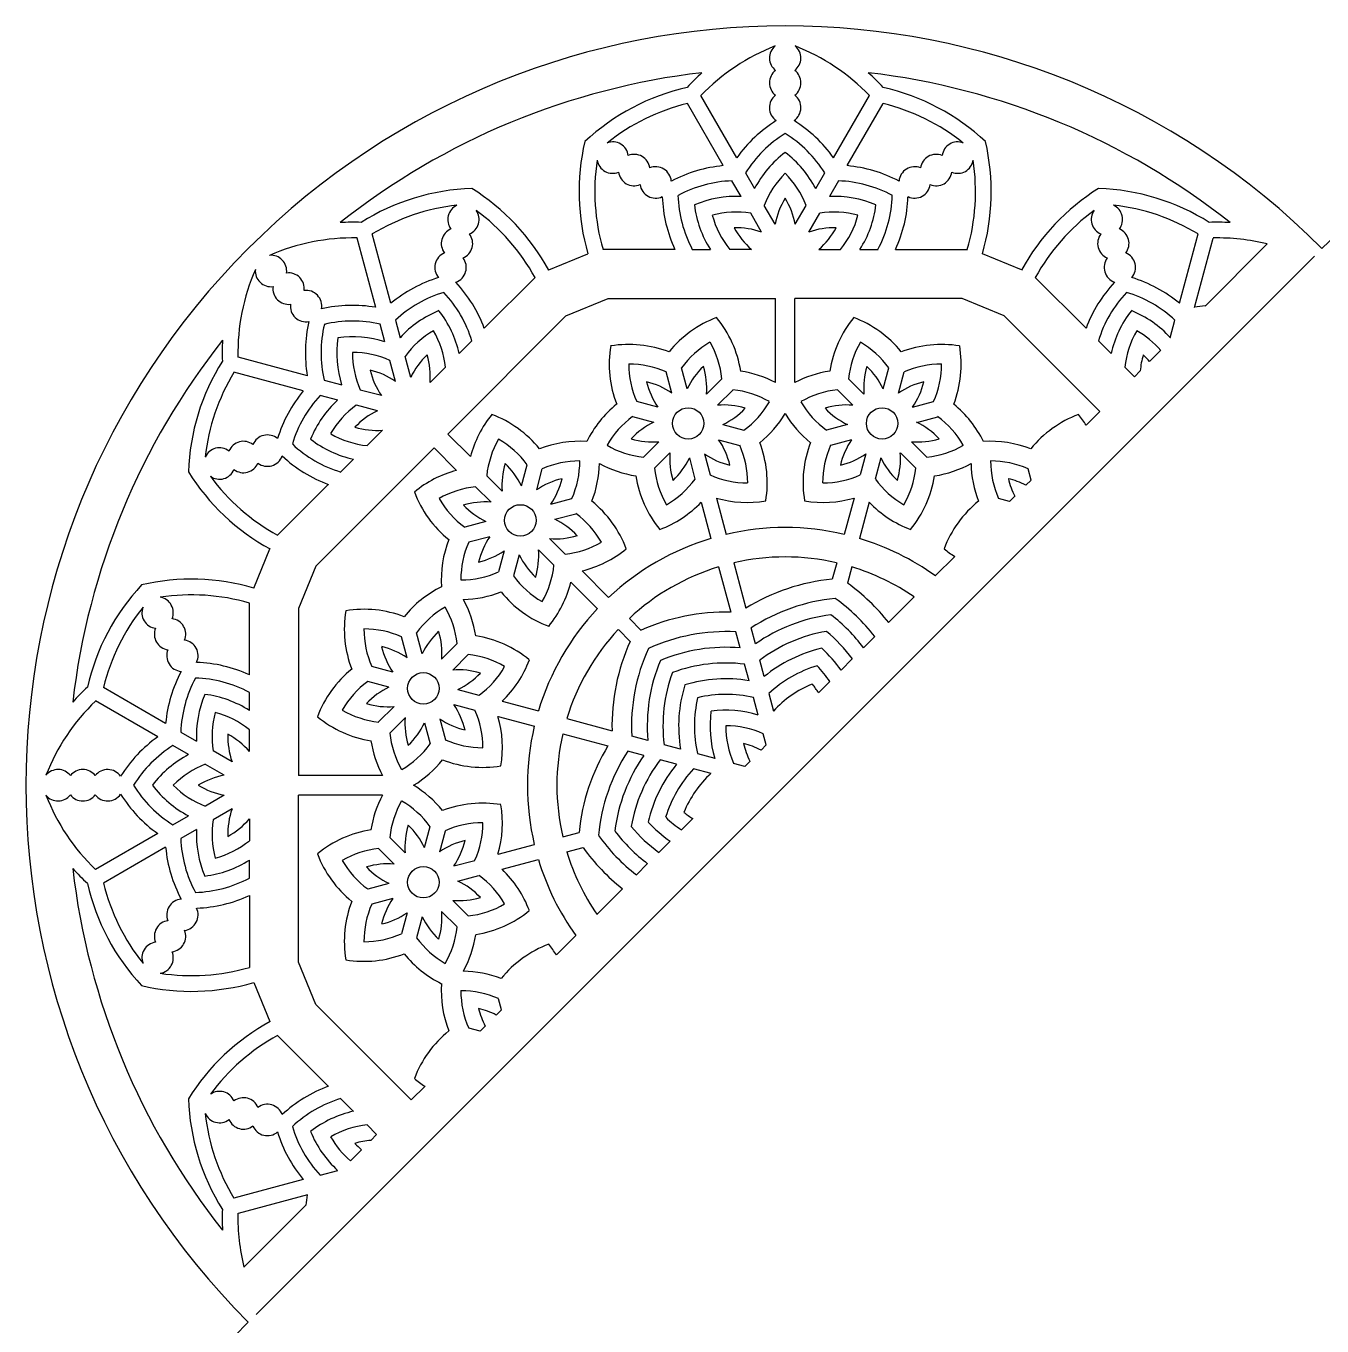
# Model space of a CAD drawing. Extents: x 11 to 259, y 11 to 258.
# Drawn here: x 11 to 134.7, y 134 to 258.1 of the extents above; entities that cross this region are included whole.
import ezdxf

# ---------------------------------------------------------------- set-up
doc = ezdxf.new("R2010")
doc.units = 0
doc.layers.get('0').update_dxf_attribs({"linetype": 'CONTINUOUS'})

msp = doc.modelspace()

# ---------------------------------------------------------------- linework, layer by layer
for p, q in [((78.85, 245.53), (75.42, 251.46)), ((88.09, 245.53), (91.52, 251.46)), ((77.55, 244.78), (74.13, 250.71)), ((89.39, 244.78), (92.82, 250.71)), ((79.26, 241.83), (78.39, 243.33)), ((79.69, 244.08), (80.55, 242.58)), ((86.39, 242.58), (87.26, 244.08)), ((88.55, 243.33), (87.69, 241.83)), ((82.52, 239.18), (81.47, 240.98)), ((84.43, 239.18), (85.47, 240.98)), ((81.22, 238.43), (80.18, 240.23)), ((85.73, 238.43), (86.77, 240.23)), ((44.37, 231.24), (42.6, 237.86)), ((45.82, 231.63), (44.04, 238.25)), ((121.13, 231.63), (122.9, 238.25)), ((122.57, 231.24), (124.35, 237.86)), ((123.58, 231.37), (129.5, 237.3)), ((32.94, 135.07), (134.01, 236.14)), ((60.9, 234.81), (64.64, 236.35)), ((72.93, 236.77), (66.08, 236.77)), ((74.6, 236.77), (76.34, 236.77)), ((80.26, 236.77), (78.18, 236.77)), ((86.68, 236.77), (88.76, 236.77)), ((90.61, 236.77), (92.34, 236.77)), ((94.01, 236.77), (100.87, 236.77)), ((106.04, 234.81), (102.3, 236.35)), ((54.74, 229.24), (59.59, 234.09)), ((112.2, 229.24), (107.35, 234.09)), ((62.54, 230.42), (66.58, 232.09)), ((66.58, 232.09), (82.54, 232.09)), ((82.54, 224.06), (82.54, 232.09)), ((84.41, 224.06), (84.41, 232.09)), ((100.36, 232.09), (84.41, 232.09)), ((104.4, 230.42), (100.36, 232.09)), ((46.25, 230.02), (46.7, 228.34)), ((62.54, 230.42), (51.26, 219.14)), ((104.4, 230.42), (113.51, 221.31)), ((120.25, 228.34), (120.69, 230.02)), ((45.25, 227.96), (44.8, 229.63)), ((52.34, 226.83), (53.56, 228.06)), ((113.38, 228.06), (114.61, 226.83)), ((37.84, 224.71), (31.22, 226.48)), ((46.27, 224.17), (45.73, 226.18)), ((47.71, 224.55), (47.18, 226.56)), ((118.27, 226.06), (119.33, 227.12)), ((37.45, 223.26), (30.83, 225.04)), ((49.56, 224.06), (51.03, 225.53)), ((72.66, 223.06), (72.12, 225.07)), ((74.11, 223.45), (73.57, 225.46)), ((92.84, 223.45), (93.38, 225.46)), ((94.28, 223.06), (94.82, 225.07)), ((116.82, 224.62), (115.91, 225.53)), ((116.82, 224.62), (117.38, 225.17)), ((39.45, 224.28), (41.12, 223.83)), ((75.96, 222.96), (77.43, 224.43)), ((90.99, 222.96), (89.52, 224.43)), ((40.74, 222.38), (39.06, 222.83)), ((44.91, 222.81), (42.9, 223.35)), ((71.31, 221.71), (69.3, 222.25)), ((77.02, 221.9), (78.49, 223.37)), ((89.93, 221.9), (88.46, 223.37)), ((95.64, 221.71), (97.65, 222.25)), ((44.53, 221.37), (42.52, 221.9)), ((112.21, 220), (113.51, 221.31)), ((70.92, 220.26), (68.91, 220.8)), ((77.51, 220.05), (79.52, 219.51)), ((89.43, 220.05), (87.42, 219.51)), ((96.03, 220.26), (98.04, 220.8)), ((45.02, 219.52), (43.55, 218.04)), ((53.41, 217), (51.26, 219.14)), ((77.12, 218.6), (79.13, 218.06)), ((89.82, 218.6), (87.81, 218.06)), ((38.66, 206.54), (49.94, 217.82)), ((52.08, 215.67), (49.94, 217.82)), ((71.41, 218.41), (69.94, 216.94)), ((72.47, 217.36), (71, 215.88)), ((75.77, 217.25), (76.31, 215.24)), ((91.17, 217.25), (90.64, 215.24)), ((94.47, 217.36), (95.94, 215.88)), ((95.53, 218.41), (97, 216.94)), ((41.02, 215.52), (42.25, 216.74)), ((58.29, 214.19), (58.83, 216.2)), ((74.32, 216.86), (74.86, 214.85)), ((92.62, 216.86), (92.08, 214.85)), ((56.44, 213.7), (54.97, 215.17)), ((59.74, 213.81), (60.27, 215.82)), ((106.46, 214.25), (106.96, 214.75)), ((106.96, 214.75), (106.67, 215.82)), ((39.84, 214.34), (34.99, 209.49)), ((55.38, 212.64), (53.91, 214.11)), ((61.09, 212.45), (63.1, 212.99)), ((75.45, 212.64), (76.38, 209.17)), ((76.9, 213.03), (77.83, 209.56)), ((90.05, 213.03), (89.12, 209.56)), ((91.49, 212.64), (90.56, 209.17)), ((104.91, 212.71), (103.85, 212.99)), ((104.91, 212.71), (105.41, 213.2)), ((61.48, 211.01), (63.49, 211.54)), ((54.88, 210.79), (52.87, 210.25)), ((55.27, 209.34), (53.26, 208.81)), ((60.98, 209.16), (62.45, 207.69)), ((32.73, 204.44), (34.27, 208.17)), ((56.63, 207.99), (56.09, 205.98)), ((58.07, 207.6), (57.53, 205.59)), ((59.92, 208.1), (61.39, 206.63)), ((97.81, 205.61), (99.66, 207.45)), ((38.66, 206.54), (36.99, 202.49)), ((64.07, 206.07), (66.61, 203.53)), ((77.11, 206.46), (78.27, 202.14)), ((78.56, 206.85), (79.71, 202.53)), ((88.39, 206.85), (87.97, 205.29)), ((89.83, 206.46), (89.42, 204.9)), ((63.01, 205.01), (65.55, 202.47)), ((93.35, 201.15), (95.8, 203.59)), ((32.31, 196.14), (32.31, 203)), ((36.99, 202.49), (36.99, 186.54)), ((68.6, 201.54), (69.73, 200.4)), ((48.82, 198.16), (48.28, 200.17)), ((67.54, 200.48), (68.67, 199.35)), ((79.18, 198.72), (78.77, 200.25)), ((80.63, 199.1), (80.22, 200.63)), ((47.37, 197.77), (46.83, 199.78)), ((50.66, 197.66), (52.14, 199.14)), ((90.95, 198.74), (92.02, 199.81)), ((51.72, 196.61), (53.2, 198.08)), ((81.47, 195.98), (81.05, 197.55)), ((88.81, 196.6), (89.88, 197.67)), ((46.02, 196.42), (44.01, 196.96)), ((80.02, 195.59), (79.6, 197.17)), ((24.3, 191.52), (18.37, 194.95)), ((45.63, 194.97), (43.62, 195.51)), ((86.65, 194.44), (87.73, 195.52)), ((23.55, 190.23), (17.62, 193.66)), ((32.31, 192.74), (32.31, 194.47)), ((52.22, 194.76), (54.23, 194.22)), ((80.9, 192.31), (80.45, 193.98)), ((81.9, 194.37), (82.35, 192.69)), ((46.12, 193.12), (44.65, 191.65)), ((51.83, 193.31), (53.84, 192.77)), ((56.44, 193.63), (59.91, 192.7)), ((47.18, 192.06), (45.71, 190.59)), ((49.03, 191.57), (49.57, 189.56)), ((50.48, 191.96), (51.02, 189.95)), ((56.05, 192.18), (59.52, 191.25)), ((62.62, 191.97), (66.94, 190.81)), ((25.75, 190.69), (27.25, 189.82)), ((32.31, 188.82), (32.31, 190.9)), ((62.23, 190.52), (66.55, 189.37)), ((70.36, 189.89), (68.83, 190.3)), ((81.67, 189.46), (81.38, 190.53)), ((26.5, 188.53), (25, 189.39)), ((30.65, 187.86), (28.85, 188.9)), ((69.98, 188.45), (68.45, 188.86)), ((73.49, 189.06), (71.91, 189.48)), ((81.17, 188.96), (81.67, 189.46)), ((29.9, 186.56), (28.1, 187.6)), ((73.1, 187.61), (71.52, 188.03)), ((75.1, 188.63), (76.77, 188.18)), ((79.62, 187.41), (78.55, 187.7)), ((79.62, 187.41), (80.12, 187.91)), ((45.02, 186.54), (36.99, 186.54)), ((76.39, 186.73), (74.71, 187.18)), ((29.9, 184.65), (28.1, 183.61)), ((45.02, 184.67), (36.99, 184.67)), ((36.99, 168.72), (36.99, 184.67)), ((25, 181.82), (26.5, 182.69)), ((30.65, 183.35), (28.85, 182.31)), ((27.25, 181.39), (25.75, 180.52)), ((32.31, 182.4), (32.31, 180.31)), ((49.03, 179.65), (49.57, 181.66)), ((50.48, 179.26), (51.02, 181.27)), ((73.56, 181.35), (74.64, 182.43)), ((23.55, 180.99), (17.62, 177.56)), ((47.18, 179.15), (45.71, 180.62)), ((62.23, 180.69), (63.79, 181.11)), ((71.41, 179.2), (72.48, 180.27)), ((24.3, 179.69), (18.37, 176.26)), ((46.12, 178.09), (44.65, 179.56)), ((56.05, 179.03), (59.52, 179.96)), ((62.62, 179.24), (64.18, 179.66)), ((32.31, 176.74), (32.31, 178.47)), ((51.83, 177.9), (53.84, 178.44)), ((56.44, 177.59), (59.91, 178.52)), ((69.27, 177.06), (70.34, 178.13)), ((52.22, 176.46), (54.23, 177)), ((32.31, 175.07), (32.31, 168.21)), ((45.63, 176.24), (43.62, 175.7)), ((65.49, 173.28), (67.93, 175.72)), ((46.02, 174.8), (44.01, 174.26)), ((51.72, 174.61), (53.2, 173.14)), ((47.37, 173.44), (46.83, 171.43)), ((48.82, 173.05), (48.28, 171.04)), ((50.66, 173.55), (52.14, 172.08)), ((61.63, 169.42), (63.47, 171.27)), ((38.66, 164.68), (36.99, 168.72)), ((32.73, 166.78), (34.27, 163.04)), ((56.37, 164.17), (56.09, 165.23)), ((38.66, 164.68), (47.77, 155.57)), ((55.88, 163.67), (56.37, 164.17)), ((54.33, 162.12), (54.82, 162.62)), ((39.84, 156.88), (34.99, 161.73)), ((54.33, 162.12), (53.26, 162.41)), ((47.77, 155.57), (49.08, 156.87)), ((42.25, 154.47), (41.02, 155.7)), ((44.46, 152.26), (43.55, 153.17)), ((43.91, 151.7), (44.46, 152.26)), ((41.96, 149.75), (43.02, 150.81)), ((37.45, 147.95), (30.83, 146.18)), ((39.06, 148.38), (40.74, 148.83)), ((37.84, 146.51), (31.22, 144.73)), ((31.78, 139.58), (37.71, 145.5))]:
    msp.add_line(p, q)
for centre in [(74.21, 220.16), (92.73, 220.16), (58.18, 210.9), (48.92, 194.86), (48.92, 176.35)]:
    msp.add_circle(centre, 1.5)
for centre, radius, start, end in [((83.47, 185.61), 72.5, 45, 225), ((186, 185.61), 72.5, 315, 135), ((89.66, 237.84), 19.7, 111.245, 136.2644), ((83.47, 255.05), 1.5, 129.4259, 232.3121), ((83.47, 255.05), 1.5, 307.6879, 50.5741), ((77.28, 237.84), 19.7, 43.7356, 68.755), ((83.47, 185.61), 68.5, 96.6594, 128.3406), ((89.66, 237.84), 21.2, 131.8025, 137.1941), ((83.47, 252.68), 1.5, 127.6879, 232.3121), ((83.47, 252.68), 1.5, 307.6879, 52.3121), ((77.28, 237.84), 21.2, 42.8059, 48.1975), ((83.47, 185.61), 68.5, 51.6594, 83.3406), ((78.81, 231.57), 21.2, 102.8059, 133.0294), ((88.14, 231.57), 21.2, 46.9706, 77.1941), ((83.47, 250.31), 1.5, 127.6879, 235.1369), ((83.47, 250.31), 1.5, 304.8631, 52.3121), ((78.81, 231.57), 19.7, 103.7356, 128.755), ((88.14, 231.57), 19.7, 51.245, 76.2644), ((89.66, 237.84), 13.26, 122.0857, 144.5888), ((77.28, 237.84), 13.26, 35.4112, 57.9143), ((84.99, 242.29), 21.2, 166.9706, 196.2644), ((67, 245.54), 1.5, 7.6879, 110.5741), ((89.66, 237.84), 11.76, 121.7382, 147.9752), ((77.28, 237.84), 11.76, 32.0248, 58.2618), ((99.95, 245.54), 1.5, 69.4259, 172.3121), ((81.95, 242.29), 21.2, 343.7356, 13.0294), ((69.05, 244.35), 1.5, 7.6879, 112.3121), ((89.66, 237.84), 10.27, 127.0706, 152.5163), ((77.28, 237.84), 10.27, 27.4837, 52.9294), ((97.89, 244.35), 1.5, 67.6879, 172.3121), ((84.99, 242.29), 19.7, 171.245, 196.2644), ((67, 245.54), 1.5, 189.4259, 292.3121), ((71.1, 243.17), 1.5, 4.8631, 112.3121), ((78.81, 231.57), 13.26, 95.4112, 117.9143), ((88.14, 231.57), 13.26, 62.0857, 84.5888), ((95.84, 243.17), 1.5, 67.6879, 175.1369), ((99.95, 245.54), 1.5, 247.6879, 350.5741), ((81.95, 242.29), 19.7, 343.7356, 8.755), ((69.05, 244.35), 1.5, 187.6879, 292.3121), ((78.81, 231.57), 11.76, 92.0248, 118.2618), ((89.66, 237.84), 8.77, 134.8933, 159.0043), ((77.28, 237.84), 8.77, 20.9957, 45.1067), ((88.14, 231.57), 11.76, 61.7382, 87.9752), ((97.89, 244.35), 1.5, 247.6879, 352.3121), ((54.27, 221.41), 21.2, 91.9706, 122.1941), ((42.31, 224.61), 21.2, 28.7356, 58.0294), ((71.1, 243.17), 1.5, 187.6879, 295.1369), ((95.84, 243.17), 1.5, 244.8631, 352.3121), ((124.63, 224.61), 21.2, 121.9706, 151.2644), ((112.68, 221.41), 21.2, 57.8059, 88.0294), ((54.27, 221.41), 19.7, 96.245, 121.2644), ((52.75, 239.63), 1.5, 114.4259, 217.3121), ((84.99, 242.29), 13.26, 182.0857, 204.5888), ((84.99, 242.29), 11.76, 181.7382, 207.9752), ((78.81, 231.57), 10.27, 87.4837, 112.9294), ((84.99, 242.29), 10.27, 187.0706, 212.5163), ((89.66, 237.84), 7.27, 148.3448, 169.382), ((77.28, 237.84), 7.27, 10.618, 31.6552), ((88.14, 231.57), 10.27, 67.0706, 92.5163), ((81.95, 242.29), 10.27, 327.4837, 352.9294), ((81.95, 242.29), 11.76, 332.0248, 358.2618), ((81.95, 242.29), 13.26, 335.4112, 357.9143), ((112.68, 221.41), 19.7, 58.7356, 83.755), ((114.2, 239.63), 1.5, 322.6879, 65.5741), ((52.75, 239.63), 1.5, 292.6879, 35.5741), ((42.31, 224.61), 19.7, 28.7356, 53.755), ((78.81, 231.57), 8.77, 80.9957, 105.1067), ((84.99, 242.29), 8.77, 194.8933, 219.0043), ((88.14, 231.57), 8.77, 74.8933, 99.0043), ((81.95, 242.29), 8.77, 320.9957, 345.1067), ((124.63, 224.61), 19.7, 126.245, 151.2644), ((114.2, 239.63), 1.5, 144.4259, 247.3121), ((42.16, 218.17), 21.2, 87.8059, 93.1975), ((52.13, 237.34), 1.5, 112.6879, 217.3121), ((84.99, 242.29), 7.27, 208.3448, 229.382), ((78.81, 231.57), 7.27, 70.618, 91.6552), ((88.14, 231.57), 7.27, 88.3448, 109.382), ((81.95, 242.29), 7.27, 310.618, 331.6552), ((114.81, 237.34), 1.5, 322.6879, 67.3121), ((124.78, 218.17), 21.2, 86.8025, 92.1941), ((42.16, 218.17), 19.7, 88.7356, 113.755), ((52.13, 237.34), 1.5, 292.6879, 37.3121), ((114.81, 237.34), 1.5, 142.6879, 247.3121), ((124.78, 218.17), 19.7, 76.137, 91.2644), ((34.37, 234.71), 1.5, 352.6879, 95.5741), ((51.52, 235.05), 1.5, 112.6879, 220.1369), ((51.52, 235.05), 1.5, 289.8631, 37.3121), ((115.43, 235.05), 1.5, 142.6879, 250.1369), ((115.43, 235.05), 1.5, 319.8631, 67.3121), ((50.91, 226.92), 19.7, 156.245, 181.2644), ((34.37, 234.71), 1.5, 174.4259, 277.3121), ((36.05, 233.03), 1.5, 352.6879, 97.3121), ((54.27, 221.41), 13.26, 107.0857, 129.5888), ((42.31, 224.61), 13.26, 20.4112, 42.9143), ((124.63, 224.61), 13.26, 137.0857, 159.5888), ((112.68, 221.41), 13.26, 50.4112, 72.9143), ((36.05, 233.03), 1.5, 172.6879, 277.3121), ((37.72, 231.36), 1.5, 349.8631, 97.3121), ((54.27, 221.41), 11.76, 106.7382, 132.9752), ((42.31, 224.61), 11.76, 17.0248, 43.2618), ((124.63, 224.61), 11.76, 136.7382, 162.9752), ((112.68, 221.41), 11.76, 47.0248, 73.2618), ((37.72, 231.36), 1.5, 172.6879, 280.1369), ((42.16, 218.17), 13.26, 80.4112, 102.9143), ((54.27, 221.41), 10.27, 112.0706, 137.5163), ((42.31, 224.61), 10.27, 12.4837, 37.9294), ((124.63, 224.61), 10.27, 142.0706, 167.5163), ((112.68, 221.41), 10.27, 42.4837, 67.9294), ((124.78, 218.17), 13.26, 95.1962, 99.5888), ((50.91, 226.92), 13.26, 167.0857, 189.5888), ((42.16, 218.17), 11.76, 77.0248, 103.2618), ((80.66, 220.31), 10.64, 110.562, 141.087), ((68.71, 223.51), 10.64, 8.913, 39.438), ((98.24, 223.51), 10.64, 140.562, 171.087), ((86.28, 220.31), 10.64, 38.913, 69.438), ((50.91, 226.92), 11.76, 166.7382, 192.9752), ((42.16, 218.17), 10.27, 72.4837, 97.9294), ((54.27, 221.41), 8.77, 119.8933, 144.0043), ((42.31, 224.61), 8.77, 5.9957, 30.1067), ((124.63, 224.61), 8.77, 149.8933, 174.0043), ((112.68, 221.41), 8.77, 40.6372, 60.1067), ((83.47, 185.61), 68.5, 141.6594, 173.3406), ((50.91, 226.92), 21.2, 176.8025, 182.1941), ((50.91, 226.92), 10.27, 172.0706, 197.5163), ((77.31, 225.82), 10.64, 170.562, 201.087), ((68.55, 217.06), 10.64, 68.913, 99.438), ((80.66, 220.31), 8.77, 119.8933, 144.0043), ((68.71, 223.51), 8.77, 5.9957, 30.1067), ((98.24, 223.51), 8.77, 149.8933, 174.0043), ((86.28, 220.31), 8.77, 35.9957, 60.1067), ((98.39, 217.06), 10.64, 80.562, 111.087), ((89.64, 225.82), 10.64, 338.913, 9.438), ((47.67, 214.81), 21.2, 147.8059, 178.0294), ((42.16, 218.17), 8.77, 65.9957, 90.1067), ((50.91, 226.92), 8.77, 179.8933, 204.0043), ((54.27, 221.41), 7.27, 133.3448, 154.382), ((42.31, 224.61), 7.27, 355.618, 16.6552), ((124.63, 224.61), 7.27, 163.3448, 175.5821), ((112.68, 221.41), 7.27, 39.7359, 46.6552), ((47.67, 214.81), 19.7, 148.7356, 173.755), ((50.91, 226.92), 7.27, 193.3448, 214.382), ((42.16, 218.17), 7.27, 55.618, 76.6552), ((68.55, 217.06), 8.77, 65.9957, 90.1067), ((77.31, 225.82), 8.77, 179.8933, 204.0043), ((80.66, 220.31), 7.27, 133.3448, 154.382), ((68.71, 223.51), 7.27, 355.618, 16.6552), ((77.57, 214.65), 10.64, 62.1835, 81.087), ((89.37, 214.65), 10.64, 98.913, 117.8165), ((98.24, 223.51), 7.27, 163.3448, 184.382), ((86.28, 220.31), 7.27, 25.618, 46.6552), ((98.39, 217.06), 8.77, 89.8933, 114.0043), ((89.64, 225.82), 8.77, 335.9957, 0.1067), ((77.31, 225.82), 7.27, 193.3448, 214.382), ((68.55, 217.06), 7.27, 55.618, 76.6552), ((98.39, 217.06), 7.27, 103.3448, 124.382), ((89.64, 225.82), 7.27, 325.618, 346.6552), ((47.67, 214.81), 13.26, 140.4112, 162.9143), ((47.67, 214.81), 11.76, 137.0248, 163.2618), ((47.67, 214.81), 10.27, 132.4837, 157.9294), ((77.57, 214.65), 8.77, 59.8933, 84.0043), ((74.37, 226.6), 8.77, 305.9957, 330.1067), ((89.37, 214.65), 8.77, 95.9957, 120.1067), ((92.58, 226.6), 8.77, 209.8933, 234.0043), ((47.67, 214.81), 8.77, 125.9957, 150.1067), ((47.67, 214.81), 7.27, 115.618, 136.6552), ((63.69, 214.25), 10.64, 140.562, 165.0676), ((51.73, 211.05), 10.64, 38.913, 69.438), ((74.06, 213.71), 10.64, 128.913, 153.6854), ((77.57, 214.65), 7.27, 73.3448, 94.382), ((74.37, 226.6), 7.27, 295.618, 316.6552), ((74.37, 226.6), 10.64, 308.913, 328.8352), ((92.58, 226.6), 10.64, 211.1648, 231.087), ((89.37, 214.65), 7.27, 85.618, 106.6552), ((92.58, 226.6), 7.27, 223.3448, 244.382), ((92.88, 213.71), 10.64, 26.3146, 51.087), ((115.21, 211.05), 10.64, 110.562, 141.087), ((103.26, 214.25), 10.64, 32.6971, 39.438), ((44.47, 226.76), 7.27, 253.3448, 274.382), ((74.06, 213.71), 8.77, 125.9957, 150.1067), ((74.06, 213.71), 7.27, 115.618, 136.6552), ((92.88, 213.71), 7.27, 43.3448, 64.382), ((92.88, 213.71), 8.77, 29.8933, 54.0043), ((34.03, 217.56), 1.5, 49.8631, 157.3121), ((44.47, 226.76), 10.27, 232.0706, 257.5163), ((44.47, 226.76), 8.77, 239.8933, 264.0043), ((63.69, 214.25), 8.77, 149.8933, 174.0043), ((51.73, 211.05), 8.77, 35.9957, 60.1067), ((70.86, 225.66), 7.27, 253.3448, 274.382), ((71.12, 214.5), 7.27, 13.3448, 34.382), ((95.82, 214.5), 7.27, 145.618, 166.6552), ((96.09, 225.66), 7.27, 265.618, 286.6552), ((29.45, 216.33), 1.5, 52.6879, 155.5741), ((31.74, 216.95), 1.5, 52.6879, 157.3121), ((44.47, 226.76), 11.76, 226.7382, 252.9752), ((63.84, 207.81), 10.64, 86.3146, 111.087), ((70.86, 225.66), 8.77, 239.8933, 264.0043), ((79.72, 216.8), 7.27, 175.618, 196.6552), ((79.87, 223.25), 7.27, 235.618, 256.6552), ((71.12, 214.5), 8.77, 359.8933, 24.0043), ((71.12, 214.5), 10.64, 350.562, 21.087), ((95.82, 214.5), 10.64, 158.913, 189.438), ((95.82, 214.5), 8.77, 155.9957, 180.1067), ((87.07, 223.25), 7.27, 283.3448, 304.382), ((87.22, 216.8), 7.27, 343.3448, 4.382), ((96.09, 225.66), 8.77, 275.9957, 300.1067), ((103.1, 207.81), 10.64, 68.913, 93.6854), ((31.74, 216.95), 1.5, 232.6879, 337.3121), ((34.03, 217.56), 1.5, 232.6879, 340.1369), ((44.47, 226.76), 13.26, 227.0857, 249.5888), ((63.69, 214.25), 7.27, 163.3448, 184.382), ((51.73, 211.05), 7.27, 25.618, 46.6552), ((63.84, 207.81), 8.77, 89.8933, 114.0043), ((55.09, 216.56), 8.77, 335.9957, 0.1067), ((55.09, 216.56), 10.64, 338.913, 358.8352), ((70.86, 225.66), 10.64, 241.1648, 261.087), ((67.77, 220), 7.27, 313.3448, 334.382), ((99.18, 220), 7.27, 205.618, 226.6552), ((96.09, 225.66), 10.64, 278.913, 298.8352), ((111.86, 216.56), 10.64, 181.1648, 201.087), ((111.86, 216.56), 8.77, 179.8933, 204.0043), ((103.1, 207.81), 8.77, 65.9957, 90.1067), ((44.47, 226.76), 21.2, 211.9706, 241.2644), ((29.45, 216.33), 1.5, 234.4259, 337.3121), ((44.47, 226.76), 19.7, 216.245, 241.2644), ((54.82, 205.39), 10.64, 104.9324, 129.438), ((63.84, 207.81), 7.27, 103.3448, 124.382), ((55.09, 216.56), 7.27, 325.618, 346.6552), ((79.72, 216.8), 10.64, 188.913, 219.438), ((79.72, 216.8), 8.77, 185.9957, 210.1067), ((67.77, 220), 8.77, 299.8933, 324.0043), ((79.87, 223.25), 8.77, 245.9957, 270.1067), ((87.07, 223.25), 8.77, 269.8933, 294.0043), ((99.18, 220), 8.77, 215.9957, 240.1067), ((87.22, 216.8), 8.77, 329.8933, 354.0043), ((87.22, 216.8), 10.64, 320.562, 351.087), ((111.86, 216.56), 7.27, 193.3448, 207.5188), ((103.1, 207.81), 7.27, 62.4812, 76.6552), ((58.03, 217.35), 10.64, 200.562, 231.087), ((54.82, 205.39), 8.77, 95.9957, 120.1067), ((58.03, 217.35), 8.77, 209.8933, 234.0043), ((54.82, 205.39), 7.27, 85.618, 106.6552), ((58.03, 217.35), 7.27, 223.3448, 244.382), ((58.33, 204.45), 10.64, 20.562, 51.087), ((67.77, 220), 10.64, 290.562, 316.2397), ((79.87, 223.25), 10.64, 253.7603, 279.438), ((87.07, 223.25), 10.64, 260.562, 286.2397), ((99.18, 220), 10.64, 223.7603, 249.438), ((108.61, 204.45), 10.64, 128.913, 159.438), ((58.33, 204.45), 8.77, 29.8933, 54.0043), ((58.33, 204.45), 7.27, 43.3448, 64.382), ((83.47, 185.61), 24.61, 76.7441, 103.2559), ((61.27, 205.24), 10.64, 158.913, 183.6854), ((61.27, 205.24), 8.77, 155.9957, 180.1067), ((61.27, 205.24), 7.27, 145.618, 166.6552), ((61.54, 216.41), 7.27, 265.618, 286.6552), ((61.54, 216.41), 8.77, 275.9957, 300.1067), ((83.47, 185.61), 24.61, 106.7441, 133.2559), ((83.47, 185.61), 24.61, 54.3543, 73.2559), ((52.52, 213.99), 7.27, 283.3448, 304.382), ((64.63, 210.75), 7.27, 205.618, 226.6552), ((52.67, 207.54), 7.27, 343.3448, 4.382), ((61.54, 216.41), 10.64, 283.7603, 309.438), ((83.47, 185.61), 21.8, 76.9689, 103.0311), ((105.41, 216.41), 10.64, 230.562, 237.3029), ((52.67, 207.54), 8.77, 329.8933, 354.0043), ((83.47, 185.61), 21.8, 106.9689, 133.0311), ((83.47, 185.61), 21.8, 55.5725, 73.0311), ((26.79, 184.09), 21.2, 73.7356, 103.0294), ((52.52, 213.99), 8.77, 269.8933, 294.0043), ((64.63, 210.75), 8.77, 215.9957, 240.1067), ((52.67, 207.54), 10.64, 320.562, 346.2397), ((89.92, 185.76), 19.63, 95.6972, 121.3282), ((77.97, 188.96), 19.63, 38.367, 54.3028), ((37.51, 190.27), 21.2, 136.9706, 167.1941), ((26.79, 184.09), 19.7, 73.7356, 98.755), ((55.37, 195.02), 10.64, 116.3146, 141.087), ((52.52, 213.99), 10.64, 271.1648, 291.087), ((64.63, 210.75), 10.64, 218.913, 249.438), ((37.51, 190.27), 19.7, 141.245, 166.2644), ((23.54, 202.08), 1.5, 159.4259, 262.3121), ((23.54, 202.08), 1.5, 337.6879, 80.5741), ((43.26, 191.77), 10.64, 68.913, 99.438), ((55.37, 195.02), 8.77, 119.8933, 144.0043), ((43.42, 198.22), 8.77, 5.9957, 30.1067), ((43.42, 198.22), 10.64, 8.913, 28.8352), ((83.47, 185.61), 24.61, 136.7441, 163.2559), ((89.92, 185.76), 17.76, 95.3967, 123.1067), ((77.97, 188.96), 17.76, 37.6639, 54.6033), ((24.73, 200.03), 1.5, 337.6879, 82.3121), ((52.01, 200.52), 10.64, 170.562, 201.087), ((77.81, 182.52), 19.63, 88.6718, 114.3028), ((89.92, 185.76), 16.26, 97.3728, 124.8417), ((77.97, 188.96), 16.26, 36.9837, 52.6272), ((24.73, 200.03), 1.5, 157.6879, 262.3121), ((43.26, 191.77), 8.77, 65.9957, 90.1067), ((52.01, 200.52), 8.77, 179.8933, 204.0043), ((55.37, 195.02), 7.27, 133.3448, 154.382), ((43.42, 198.22), 7.27, 355.618, 16.6552), ((52.28, 189.36), 10.64, 50.562, 81.087), ((83.47, 185.61), 21.8, 136.9689, 163.0311), ((77.81, 182.52), 17.76, 86.8933, 114.6033), ((89.92, 185.76), 14.76, 99.788, 126.9546), ((77.97, 188.96), 14.76, 36.1639, 50.212), ((25.91, 197.98), 1.5, 334.8631, 82.3121), ((52.01, 200.52), 7.27, 193.3448, 214.382), ((43.26, 191.77), 7.27, 55.618, 76.6552), ((86.56, 191.27), 19.63, 155.6972, 181.3282), ((86.56, 191.27), 17.76, 155.3967, 183.1067), ((77.81, 182.52), 16.26, 85.1583, 112.6272), ((89.92, 185.76), 13.26, 102.8151, 129.5888), ((77.97, 188.96), 13.26, 35.1564, 47.1849), ((25.91, 197.98), 1.5, 157.6879, 265.1369), ((52.28, 189.36), 8.77, 59.8933, 84.0043), ((49.08, 201.31), 10.64, 313.7603, 339.438), ((86.56, 191.27), 16.26, 157.3728, 184.8417), ((37.51, 190.27), 13.26, 152.0857, 174.5888), ((26.79, 184.09), 13.26, 65.4112, 87.9143), ((48.77, 188.42), 10.64, 128.913, 159.438), ((52.28, 189.36), 7.27, 73.3448, 94.382), ((49.08, 201.31), 7.27, 295.618, 316.6552), ((49.08, 201.31), 8.77, 305.9957, 330.1067), ((86.56, 191.27), 14.76, 159.788, 186.9546), ((77.81, 182.52), 14.76, 83.0454, 110.212), ((89.92, 185.76), 11.76, 106.7382, 132.9752), ((77.97, 188.96), 11.76, 33.8878, 43.2618), ((31.24, 179.42), 21.2, 132.8059, 138.1975), ((37.51, 190.27), 11.76, 151.7382, 177.9752), ((26.79, 184.09), 11.76, 62.0248, 88.2618), ((48.77, 188.42), 8.77, 125.9957, 150.1067), ((48.77, 188.42), 7.27, 115.618, 136.6552), ((86.56, 191.27), 13.26, 162.8151, 189.5888), ((77.81, 182.52), 13.26, 80.4112, 107.1849), ((89.92, 185.76), 10.27, 112.0706, 137.5163), ((77.97, 188.96), 10.27, 32.2408, 37.9294), ((31.24, 179.42), 19.7, 133.7356, 158.755), ((37.51, 190.27), 10.27, 157.0706, 182.5163), ((26.79, 184.09), 10.27, 57.4837, 82.9294), ((86.56, 191.27), 11.76, 166.7382, 192.9752), ((77.81, 182.52), 11.76, 77.0248, 103.2618), ((37.51, 190.27), 8.77, 164.8933, 189.0043), ((26.79, 184.09), 8.77, 50.9957, 75.1067), ((45.57, 200.37), 8.77, 239.8933, 264.0043), ((45.57, 200.37), 7.27, 253.3448, 274.382), ((45.83, 189.2), 7.27, 13.3448, 34.382), ((45.83, 189.2), 8.77, 359.8933, 24.0043), ((86.56, 191.27), 10.27, 172.0706, 197.5163), ((77.81, 182.52), 10.27, 72.4837, 97.9294), ((45.57, 200.37), 10.64, 230.562, 261.087), ((54.43, 191.51), 7.27, 175.618, 196.6552), ((42.48, 194.71), 7.27, 313.3448, 334.382), ((54.58, 197.96), 7.27, 235.618, 256.6552), ((45.83, 189.2), 10.64, 350.562, 16.2397), ((83.47, 185.61), 24.61, 166.7441, 193.2559), ((77.81, 182.52), 8.77, 65.9957, 90.1067), ((86.56, 191.27), 8.77, 179.8933, 204.0043), ((31.24, 179.42), 13.26, 125.4112, 147.9143), ((26.79, 184.09), 7.27, 40.618, 61.6552), ((37.51, 190.27), 7.27, 178.3448, 199.382), ((54.43, 191.51), 8.77, 185.9957, 210.1067), ((54.58, 197.96), 8.77, 245.9957, 270.1067), ((83.47, 185.61), 21.8, 166.9689, 193.0311), ((31.24, 179.42), 11.76, 122.0248, 148.2618), ((54.43, 191.51), 10.64, 188.913, 207.8165), ((42.48, 194.71), 8.77, 299.8933, 324.0043), ((83.32, 179.16), 19.63, 148.6718, 174.3028), ((83.32, 179.16), 17.76, 146.8933, 174.6033), ((86.56, 191.27), 7.27, 193.3448, 207.5188), ((77.81, 182.52), 7.27, 62.4812, 76.6552), ((31.24, 179.42), 10.27, 117.4837, 142.9294), ((31.24, 179.42), 8.77, 110.9957, 135.1067), ((42.48, 194.71), 10.64, 301.1648, 321.087), ((54.58, 197.96), 10.64, 248.913, 279.438), ((83.32, 179.16), 16.26, 145.1583, 172.6272), ((83.32, 179.16), 14.76, 143.0454, 170.212), ((83.32, 179.16), 13.26, 140.4112, 167.1849), ((14.03, 185.61), 1.5, 37.6879, 140.5741), ((16.4, 185.61), 1.5, 37.6879, 142.3121), ((18.77, 185.61), 1.5, 34.8631, 142.3121), ((31.24, 179.42), 7.27, 100.618, 121.6552), ((83.32, 179.16), 11.76, 137.0248, 163.2618), ((83.32, 179.16), 10.27, 132.4837, 157.9294), ((31.24, 191.8), 11.76, 211.7382, 237.9752), ((31.24, 191.8), 10.27, 217.0706, 242.5163), ((31.24, 191.8), 8.77, 224.8933, 249.0043), ((31.24, 191.8), 7.27, 238.3448, 259.382), ((42.48, 176.5), 10.64, 38.913, 58.8352), ((14.03, 185.61), 1.5, 219.4259, 322.3121), ((31.24, 191.8), 19.7, 201.245, 226.2644), ((16.4, 185.61), 1.5, 217.6879, 322.3121), ((18.77, 185.61), 1.5, 217.6879, 325.1369), ((31.24, 191.8), 13.26, 212.0857, 234.5888), ((54.43, 179.71), 10.64, 152.1835, 171.087), ((54.43, 179.71), 8.77, 149.8933, 174.0043), ((42.48, 176.5), 8.77, 35.9957, 60.1067), ((54.58, 173.26), 10.64, 80.562, 111.087), ((45.83, 182.01), 10.64, 343.7603, 9.438), ((37.51, 180.94), 7.27, 160.618, 181.6552), ((80.12, 191.11), 11.76, 226.7382, 236.1122), ((80.12, 191.11), 10.27, 232.0706, 237.7592), ((37.51, 180.94), 10.27, 177.4837, 202.9294), ((37.51, 180.94), 8.77, 170.9957, 195.1067), ((26.79, 187.13), 7.27, 298.3448, 319.382), ((45.57, 170.84), 10.64, 98.913, 129.438), ((54.43, 179.71), 7.27, 163.3448, 184.382), ((42.48, 176.5), 7.27, 25.618, 46.6552), ((54.58, 173.26), 8.77, 89.8933, 114.0043), ((45.83, 182.01), 8.77, 335.9957, 0.1067), ((80.12, 191.11), 16.26, 217.3728, 233.0163), ((80.12, 191.11), 14.76, 219.788, 233.8361), ((80.12, 191.11), 13.26, 222.8151, 234.8436), ((37.51, 180.94), 11.76, 182.0248, 208.2618), ((26.79, 187.13), 8.77, 284.8933, 309.0043), ((54.58, 173.26), 7.27, 103.3448, 124.382), ((45.83, 182.01), 7.27, 325.618, 346.6552), ((80.12, 191.11), 17.76, 215.3967, 232.3361), ((37.51, 180.94), 13.26, 185.4112, 207.9143), ((48.77, 182.8), 10.64, 200.562, 231.087), ((45.57, 170.84), 8.77, 95.9957, 120.1067), ((83.47, 185.61), 21.8, 196.9689, 214.4275), ((80.12, 191.11), 19.63, 215.6972, 231.633), ((31.24, 191.8), 21.2, 221.8025, 227.1941), ((83.47, 185.61), 68.5, 186.6594, 218.3406), ((26.79, 187.13), 10.27, 277.0706, 302.5163), ((48.77, 182.8), 8.77, 209.8933, 234.0043), ((45.57, 170.84), 7.27, 85.618, 106.6552), ((48.77, 182.8), 7.27, 223.3448, 244.382), ((49.08, 169.9), 10.64, 20.562, 46.2397), ((83.47, 185.61), 24.61, 196.7441, 215.6457), ((26.79, 187.13), 11.76, 271.7382, 297.9752), ((49.08, 169.9), 7.27, 43.3448, 64.382), ((49.08, 169.9), 8.77, 29.8933, 54.0043), ((37.51, 180.94), 21.2, 192.8059, 223.0294), ((37.51, 180.94), 19.7, 193.7356, 218.755), ((26.79, 187.13), 13.26, 272.0857, 294.5888), ((25.91, 173.24), 1.5, 94.8631, 202.3121), ((25.91, 173.24), 1.5, 277.6879, 25.1369), ((52.01, 170.69), 10.64, 158.913, 189.438), ((52.01, 170.69), 8.77, 155.9957, 180.1067), ((52.01, 170.69), 7.27, 145.618, 166.6552), ((52.28, 181.86), 7.27, 265.618, 286.6552), ((52.28, 181.86), 8.77, 275.9957, 300.1067), ((24.73, 171.19), 1.5, 97.6879, 202.3121), ((43.26, 179.44), 7.27, 283.3448, 304.382), ((55.37, 176.2), 7.27, 205.618, 226.6552), ((43.42, 172.99), 7.27, 343.3448, 4.382), ((52.28, 181.86), 10.64, 278.913, 309.438), ((24.73, 171.19), 1.5, 277.6879, 22.3121), ((43.26, 179.44), 8.77, 269.8933, 294.0043), ((43.42, 172.99), 8.77, 329.8933, 354.0043), ((43.42, 172.99), 10.64, 331.1648, 351.087), ((23.54, 169.13), 1.5, 97.6879, 200.5741), ((55.37, 176.2), 8.77, 215.9957, 240.1067), ((64.63, 160.47), 10.64, 110.562, 141.087), ((52.67, 163.67), 10.64, 32.6971, 39.438), ((23.54, 169.13), 1.5, 279.4259, 22.3121), ((43.26, 179.44), 10.64, 260.562, 291.087), ((55.37, 176.2), 10.64, 218.913, 243.6854), ((26.79, 187.13), 19.7, 261.245, 286.2644), ((52.52, 157.22), 10.64, 68.913, 88.8352), ((26.79, 187.13), 21.2, 256.9706, 286.2644), ((61.27, 165.98), 10.64, 176.3146, 201.087), ((52.52, 157.22), 8.77, 65.9957, 90.1067), ((61.27, 165.98), 8.77, 179.8933, 204.0043), ((52.52, 157.22), 7.27, 62.4812, 76.6552), ((61.27, 165.98), 7.27, 193.3448, 207.5188), ((44.47, 144.45), 21.2, 118.7356, 148.0294), ((44.47, 144.45), 19.7, 118.7356, 143.755), ((58.03, 153.87), 10.64, 128.913, 159.438), ((44.47, 144.45), 13.26, 110.4112, 132.9143), ((54.82, 165.82), 10.64, 230.562, 237.3029), ((47.67, 156.4), 21.2, 181.9706, 212.1941), ((29.45, 154.88), 1.5, 22.6879, 125.5741), ((31.74, 154.27), 1.5, 22.6879, 127.3121), ((44.47, 144.45), 11.76, 107.0248, 133.2618), ((47.67, 156.4), 19.7, 186.245, 211.2644), ((29.45, 154.88), 1.5, 204.4259, 307.3121), ((34.03, 153.65), 1.5, 19.8631, 127.3121), ((44.47, 144.45), 10.27, 102.4837, 127.9294), ((31.74, 154.27), 1.5, 202.6879, 307.3121), ((34.03, 153.65), 1.5, 202.6879, 310.1369), ((47.67, 156.4), 11.76, 196.7382, 222.9752), ((44.47, 144.45), 8.77, 95.9957, 120.1067), ((47.67, 156.4), 13.26, 197.0857, 219.5888), ((47.67, 156.4), 10.27, 202.0706, 227.5163), ((47.67, 156.4), 8.77, 209.8933, 229.3628), ((44.47, 144.45), 7.27, 94.4179, 106.6552), ((47.67, 156.4), 7.27, 223.3448, 230.2641), ((50.91, 144.3), 13.26, 170.4112, 174.8038), ((50.91, 144.3), 21.2, 177.8059, 183.1975), ((50.91, 144.3), 19.7, 178.7356, 193.863), ((83.47, 83.08), 72.5, 135, 315), ((186, 83.08), 72.5, 225, 45)]:
    msp.add_arc(centre, radius, start, end)

doc.saveas('drawing.dxf')
